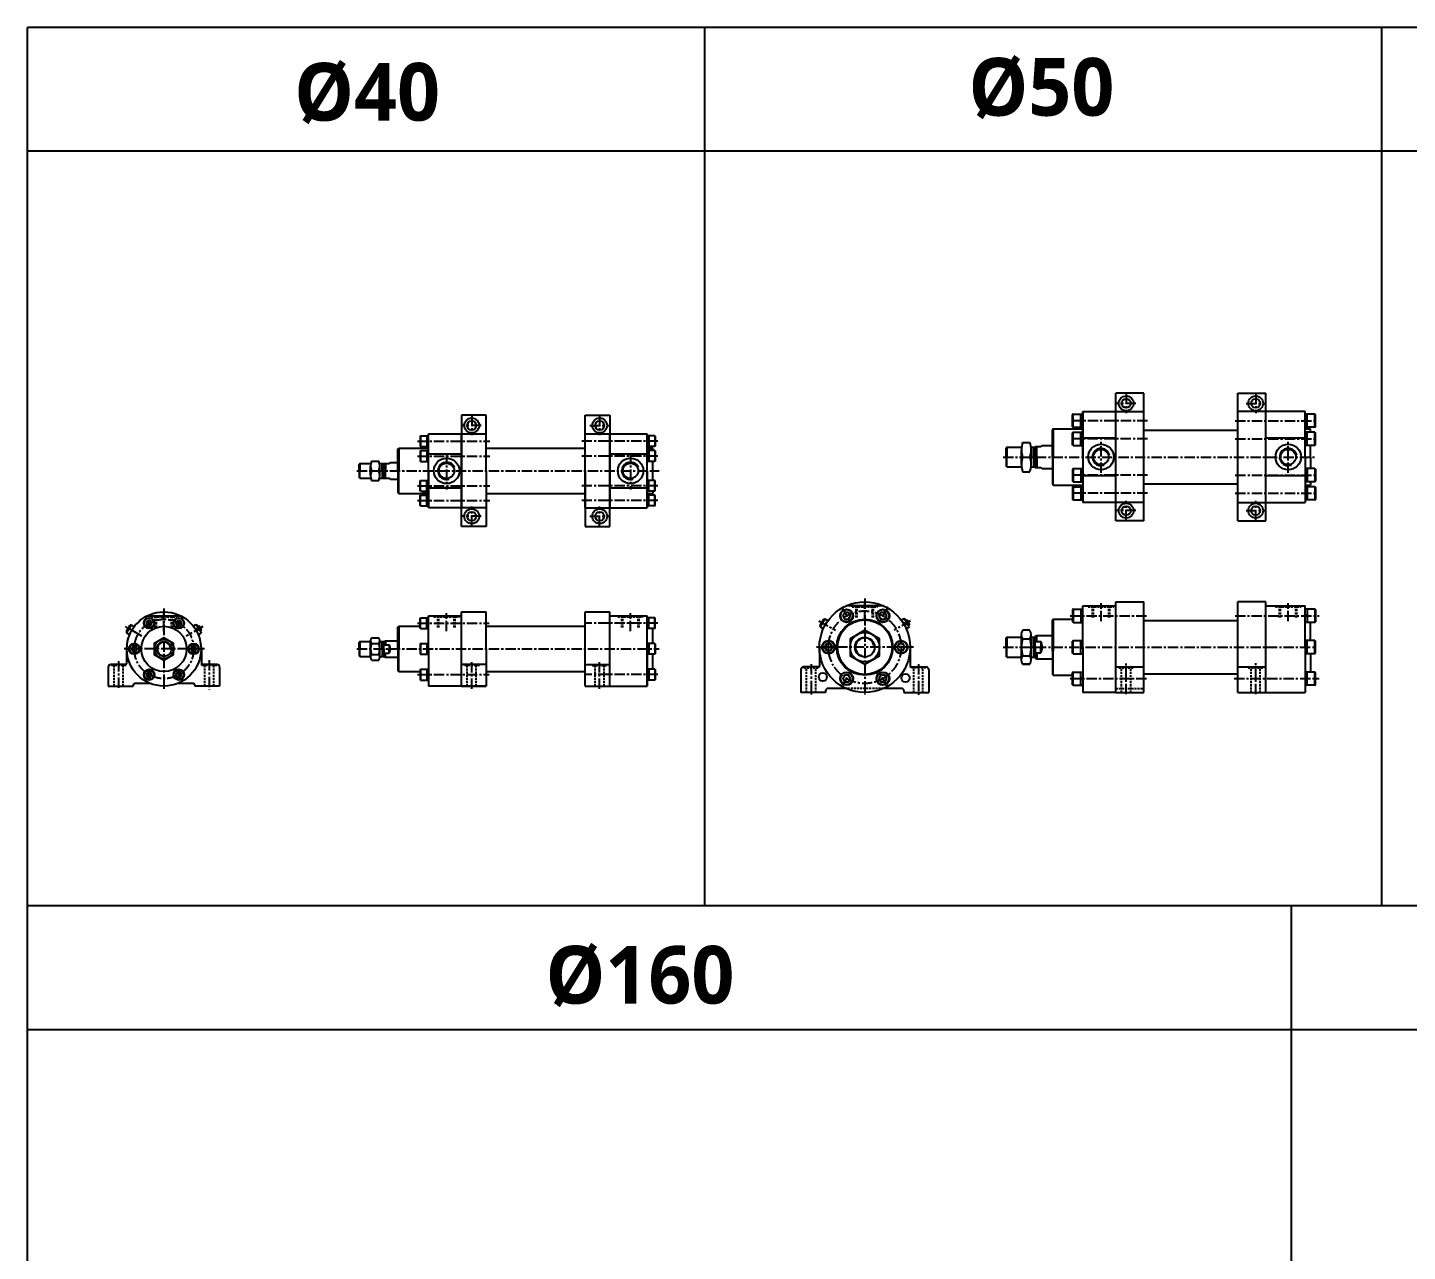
# Model space of a CAD drawing. Extents: x 0 to 8675, y 0 to 2968.
# Drawn here: x 0 to 1673, y 1484 to 2968 of the extents above; entities that cross this region are included whole.
import ezdxf

# ---------------------------------------------------------------- set-up
doc = ezdxf.new("R2010")
doc.units = 0
doc.header["$LTSCALE"] = 5
doc.header["$MEASUREMENT"] = 0
doc.header["$PDMODE"] = 34
doc.linetypes.add('CENTERX2', pattern=[4, 2.5, -0.5, 0.5, -0.5])
doc.linetypes.add('HIDDENX2', pattern=[0.75, 0.5, -0.25])
doc.layers.get('0').update_dxf_attribs({"linetype": 'CONTINUOUS'})
doc.layers.get('Defpoints').update_dxf_attribs({"linetype": 'CONTINUOUS'})
for name, color, linetype in [('CEN', 1, 'CENTERX2'), ('HID', 2, 'HIDDENX2'), ('ML', 3, 'CONTINUOUS'), ('테두리', 7, 'CONTINUOUS')]:
    doc.layers.add(name, color=color, linetype=linetype)
doc.styles.add('문자', font='romans.shx')

# ---------------------------------------------------------------- blocks, each defined once
blk = doc.blocks.new('A$C797528EE')
at = {"layer": 'CEN'}
blk.add_line((15.5, 0), (15.5, 21.8), dxfattribs=at)
at = {"layer": 'HID'}
for p, q in [((0, 17.5), (0, 18.5)), ((0, 17.5), (31, 17.5)), ((5, 4.5), (5, 17.5)), ((6.3, 4.5), (6.3, 17.5)), ((24.8, 4.5), (24.8, 17.5)), ((26, 4.5), (26, 17.5)), ((31, 17.5), (31, 18.5))]:
    blk.add_line(p, q, dxfattribs=at)

msp = doc.modelspace()

# ---------------------------------------------------------------- linework, layer by layer
for p, q in [((6960.8, 2967.8), (0, 2967.8)), ((0, 1902.7), (0, 2967.8)), ((821, 1902.7), (821, 2967.8)), ((1642, 1902.7), (1642, 2967.8)), ((6960.8, 2817.8), (0, 2817.8)), ((8674.5, 1902.7), (0, 1902.7)), ((0, 0), (0, 1902.7)), ((1532.4, 0), (1532.4, 1902.7)), ((8674.5, 1752.7), (0, 1752.7))]:
    msp.add_line(p, q)
at = {"layer": 'CEN'}
for p, q in [((1343.7, 2512.1), (1320.2, 2512.1)), ((1331.9, 2523.8), (1331.9, 2500.3)), ((1477.2, 2512.1), (1500.7, 2512.1)), ((1488.9, 2523.8), (1488.9, 2500.3)), ((538.5, 2496.9), (538.5, 2473.7)), ((693.5, 2496.9), (693.5, 2473.7)), ((550.1, 2485.3), (526.8, 2485.3)), ((681.8, 2485.3), (705.1, 2485.3)), ((1357.8, 2491.1), (1266, 2491.1)), ((1464.1, 2491.1), (1562.4, 2491.1)), ((472.7, 2466.3), (560.4, 2466.3)), ((764.2, 2466.3), (672, 2466.3)), ((1357.7, 2469.1), (1266, 2469.1)), ((1301.4, 2427.9), (1301.4, 2466)), ((1464.2, 2469.1), (1562.4, 2469.1)), ((1528.4, 2427.9), (1528.4, 2466)), ((472.7, 2448.3), (560.4, 2448.3)), ((508, 2451.8), (508, 2407.5)), ((764.2, 2448.3), (672, 2448.3)), ((731, 2451.8), (731, 2407.5)), ((1182.6, 2447.1), (1562.4, 2447.1)), ((399.3, 2430.3), (765.6, 2430.3)), ((472.7, 2412.3), (560.4, 2412.3)), ((764.2, 2412.3), (672, 2412.3)), ((1357.7, 2425.1), (1266, 2425.1)), ((1464.2, 2425.1), (1562.4, 2425.1)), ((472.7, 2394.3), (560.4, 2394.3)), ((764.2, 2394.3), (672, 2394.3)), ((1357.8, 2403.1), (1266, 2403.1)), ((1331.9, 2370.3), (1331.9, 2393.8)), ((1464.1, 2403.1), (1562.4, 2403.1)), ((1488.9, 2370.3), (1488.9, 2393.8)), ((538.5, 2363.7), (538.5, 2386.9)), ((693.5, 2363.7), (693.5, 2386.9)), ((1343.7, 2382.1), (1320.2, 2382.1)), ((1477.2, 2382.1), (1500.7, 2382.1)), ((550.1, 2375.3), (526.8, 2375.3)), ((681.8, 2375.3), (705.1, 2375.3)), ((1015, 2275.5), (1015, 2159.1)), ((165.3, 2263.5), (165.3, 2165.3)), ((987.5, 2264.1), (998.5, 2245.1)), ((1042.5, 2264.1), (1031.5, 2245.1)), ((152, 2237.5), (142.7, 2253.6)), ((165.3, 2235.9), (165.3, 2257.7)), ((178.7, 2237.5), (188, 2253.6)), ((472.7, 2245.6), (559.8, 2245.6)), ((508, 2235.9), (508, 2257.7)), ((764.2, 2245.6), (677.2, 2245.6)), ((731, 2235.9), (731, 2257.7)), ((1263.9, 2254.6), (1357.2, 2254.6)), ((1463.9, 2254.6), (1565.7, 2254.6)), ((138.4, 2230), (118.6, 2241.4)), ((214.4, 2214.4), (116.2, 2214.4)), ((138.7, 2214.4), (120, 2214.4)), ((192, 2214.4), (210.7, 2214.4)), ((399.3, 2214.4), (765.6, 2214.4)), ((1074.1, 2216.5), (955.9, 2216.5)), ((960, 2216.5), (982, 2216.5)), ((1070, 2216.5), (1048, 2216.5)), ((1182.6, 2216.5), (1562.4, 2216.5)), ((110.3, 2199.7), (110.3, 2165.3)), ((220.3, 2200.7), (220.3, 2165.3)), ((538.5, 2166), (538.5, 2199.5)), ((693.5, 2166), (693.5, 2199.5)), ((950, 2195.8), (950, 2159.1)), ((1080, 2195.8), (1080, 2158.9)), ((1331.9, 2159.4), (1331.9, 2197.3)), ((1488.9, 2159.6), (1488.9, 2197.3)), ((152, 2191.3), (142.7, 2175.1)), ((178.7, 2191.3), (188, 2175.1)), ((472.7, 2183.2), (559.8, 2183.2)), ((764.2, 2183.2), (677.2, 2183.2)), ((987.5, 2168.8), (998.5, 2187.9)), ((1042.5, 2168.8), (1031.5, 2187.9)), ((1263.9, 2178.4), (1357.2, 2178.4)), ((1462.7, 2178.4), (1565.7, 2178.4))]:
    msp.add_line(p, q, dxfattribs=at)
at = {"layer": 'CEN', "color": 1}
for p, q in [((959.3, 2248.6), (979.3, 2237.1)), ((1070.6, 2248.6), (1050.6, 2237.1)), ((212.3, 2241.5), (192.3, 2230))]:
    msp.add_line(p, q, dxfattribs=at)
at = {"layer": 'CEN'}
for centre, radius in [((1015, 2216.5), 44), ((165.3, 2214.4), 36)]:
    msp.add_circle(centre, radius, dxfattribs=at)
at = {"layer": 'Defpoints', "color": 0, "linetype": 'ByBlock'}
for p in [(1221.4, 2203.6), (693.5, 2166), (1331.9, 2159.4), (1488.9, 2159.6), (1331.9, 2157.4)]:
    msp.add_point(p, dxfattribs=at)
at = {"layer": 'HID'}
for p, q in [((149.8, 2253.4), (149.8, 2254.4)), ((149.8, 2253.4), (180.8, 2253.4)), ((154.8, 2240.4), (154.8, 2253.4)), ((156.1, 2240.4), (156.1, 2253.4)), ((174.6, 2240.4), (174.6, 2253.4)), ((175.8, 2240.4), (175.8, 2253.4)), ((180.8, 2253.4), (180.8, 2254.4)), ((492.5, 2253.4), (492.5, 2254.4)), ((492.5, 2253.4), (523.5, 2253.4)), ((497.5, 2240.4), (497.5, 2253.4)), ((498.7, 2240.4), (498.7, 2253.4)), ((517.2, 2240.4), (517.2, 2253.4)), ((518.5, 2240.4), (518.5, 2253.4)), ((523.5, 2253.4), (523.5, 2254.4)), ((715.5, 2253.4), (715.5, 2254.4)), ((715.5, 2253.4), (746.5, 2253.4)), ((720.5, 2240.4), (720.5, 2253.4)), ((721.7, 2240.4), (721.7, 2253.4)), ((740.2, 2240.4), (740.2, 2253.4)), ((741.5, 2240.4), (741.5, 2253.4)), ((746.5, 2253.4), (746.5, 2254.4)), ((101.3, 2194.4), (101.3, 2195.4)), ((119.3, 2194.4), (101.3, 2194.4)), ((104.8, 2169.4), (104.8, 2194.4)), ((115.8, 2169.4), (115.8, 2194.4)), ((119.3, 2194.4), (119.3, 2195.4)), ((211.3, 2194.4), (211.3, 2195.4)), ((229.3, 2194.4), (211.3, 2194.4)), ((214.8, 2169.4), (214.8, 2194.4)), ((225.8, 2169.4), (225.8, 2194.4)), ((229.3, 2194.4), (229.3, 2195.4)), ((529.5, 2194.4), (529.5, 2195.4)), ((547.5, 2194.4), (529.5, 2194.4)), ((533, 2169.4), (533, 2194.4)), ((544, 2169.4), (544, 2194.4)), ((547.5, 2194.4), (547.5, 2195.4)), ((684.5, 2194.4), (684.5, 2195.4)), ((684.5, 2194.4), (702.5, 2194.4)), ((688, 2169.4), (688, 2194.4)), ((699, 2169.4), (699, 2194.4)), ((702.5, 2194.4), (702.5, 2195.4)), ((941, 2191.5), (941, 2192.5)), ((941, 2191.5), (959, 2191.5)), ((944.5, 2161.5), (944.5, 2191.5)), ((955.5, 2161.5), (955.5, 2191.5)), ((959, 2191.5), (959, 2192.5)), ((1071, 2191.5), (1071, 2192.5)), ((1089, 2191.5), (1071, 2191.5)), ((1074.5, 2161.5), (1074.5, 2191.5)), ((1085.5, 2161.5), (1085.5, 2191.5)), ((1089, 2191.5), (1089, 2192.5)), ((1322.9, 2191.5), (1322.9, 2192.5)), ((1322.9, 2191.5), (1340.9, 2191.5)), ((1326.4, 2161.5), (1326.4, 2191.5)), ((1337.4, 2161.5), (1337.4, 2191.5)), ((1340.9, 2191.5), (1340.9, 2192.5)), ((1479.9, 2191.5), (1479.9, 2192.5)), ((1479.9, 2191.5), (1497.9, 2191.5)), ((1483.4, 2161.5), (1483.4, 2191.5)), ((1494.4, 2161.5), (1494.4, 2191.5)), ((1497.9, 2191.5), (1497.9, 2192.5)), ((1037.9, 2166.5), (992.1, 2166.5)), ((1319.4, 2166.5), (1353.4, 2166.5))]:
    msp.add_line(p, q, dxfattribs=at)
at = {"layer": 'ML'}
for p, q in [((1319.4, 2369.6), (1319.4, 2524.6)), ((1353.4, 2524.6), (1319.4, 2524.6)), ((1353.4, 2369.6), (1353.4, 2524.6)), ((1467.4, 2369.6), (1467.4, 2524.6)), ((1467.4, 2524.6), (1501.4, 2524.6)), ((1501.4, 2369.6), (1501.4, 2524.6)), ((526, 2497.8), (526, 2385.3)), ((556, 2497.8), (526, 2497.8)), ((556, 2430.3), (556, 2497.8)), ((676, 2430.3), (676, 2497.8)), ((676, 2497.8), (706, 2497.8)), ((706, 2497.8), (706, 2385.3)), ((1267.5, 2499.1), (1266.9, 2498.5)), ((1266.9, 2483.7), (1266.9, 2498.5)), ((1267.5, 2483.1), (1267.5, 2499.1)), ((1267.5, 2499.1), (1279.4, 2499.1)), ((1276.9, 2483.1), (1276.9, 2499.1)), ((1279.4, 2502.1), (1279.4, 2392.1)), ((1279.4, 2502.1), (1353.4, 2502.1)), ((1279.4, 2447.1), (1279.4, 2502.1)), ((1279.4, 2447.1), (1279.4, 2497.1)), ((1467.4, 2392.1), (1467.4, 2502.1)), ((1548.9, 2502.1), (1467.4, 2502.1)), ((1501.4, 2392.1), (1501.4, 2502.1)), ((1548.9, 2447.1), (1548.9, 2502.1)), ((1560.8, 2499.1), (1548.9, 2499.1)), ((1548.9, 2447.1), (1548.9, 2497.1)), ((1551.4, 2483.1), (1551.4, 2499.1)), ((1560.8, 2483.1), (1560.8, 2499.1)), ((1560.8, 2499.1), (1561.4, 2498.5)), ((1561.4, 2483.7), (1561.4, 2498.5)), ((1243.4, 2481.1), (1242.4, 2480.1)), ((1242.4, 2447.1), (1242.4, 2480.1)), ((1243.4, 2481.1), (1279.4, 2481.1)), ((1243.4, 2481.1), (1243.4, 2447.1)), ((1267.5, 2483.1), (1266.9, 2483.7)), ((1267.5, 2477.1), (1266.9, 2476.5)), ((1266.9, 2461.7), (1266.9, 2476.5)), ((1267.5, 2483.1), (1279.4, 2483.1)), ((1267.5, 2461.1), (1267.5, 2477.1)), ((1267.5, 2477.1), (1279.4, 2477.1)), ((1276.9, 2461.1), (1276.9, 2477.1)), ((1353.4, 2479.6), (1467.4, 2479.6)), ((1560.8, 2483.1), (1548.9, 2483.1)), ((1548.9, 2481.1), (1555.4, 2481.1)), ((1560.8, 2477.1), (1548.9, 2477.1)), ((1551.4, 2461.1), (1551.4, 2477.1)), ((1555.4, 2477.1), (1555.4, 2481.1)), ((1560.8, 2483.1), (1561.4, 2483.7)), ((1560.8, 2461.1), (1560.8, 2477.1)), ((1560.8, 2477.1), (1561.4, 2476.5)), ((1561.4, 2461.7), (1561.4, 2476.5)), ((476.5, 2472.8), (476, 2472.3)), ((476, 2472.3), (476, 2460.3)), ((476, 2460.3), (476.5, 2459.8)), ((476.5, 2472.8), (486, 2472.8)), ((476.5, 2472.8), (476.5, 2459.8)), ((476.5, 2459.8), (486, 2459.8)), ((484, 2472.8), (484, 2459.8)), ((486, 2430.3), (486, 2475.3)), ((486, 2475.3), (556, 2475.3)), ((486, 2385.3), (486, 2475.3)), ((486, 2430.3), (486, 2470.3)), ((526, 2362.8), (526, 2475.3)), ((556, 2430.3), (556, 2475.3)), ((676, 2385.3), (676, 2475.3)), ((676, 2475.3), (751, 2475.3)), ((676, 2430.3), (676, 2475.3)), ((706, 2385.3), (706, 2475.3)), ((706, 2362.8), (706, 2475.3)), ((751, 2385.3), (751, 2475.3)), ((760.5, 2472.8), (751, 2472.8)), ((751, 2430.3), (751, 2470.3)), ((760.5, 2459.8), (751, 2459.8)), ((753, 2472.8), (753, 2459.8)), ((760.5, 2472.8), (760.5, 2459.8)), ((760.5, 2472.8), (761, 2472.3)), ((761, 2460.3), (760.5, 2459.8)), ((761, 2472.3), (761, 2460.3)), ((1206.4, 2464.8), (1215.2, 2464.8)), ((1221.4, 2447.1), (1221.4, 2459.9)), ((1221.4, 2459.9), (1228.5, 2459.9)), ((1223.4, 2447.1), (1223.4, 2459.9)), ((1230.2, 2461.1), (1228.5, 2459.9)), ((1230.2, 2461.1), (1242.4, 2461.1)), ((1267.5, 2461.1), (1266.9, 2461.7)), ((1267.5, 2461.1), (1279.4, 2461.1)), ((1319.4, 2470), (1279.4, 2470)), ((1548.9, 2470), (1501.4, 2470)), ((1560.8, 2461.1), (1548.9, 2461.1)), ((1555.4, 2447.1), (1555.4, 2461.1)), ((1560.8, 2461.1), (1561.4, 2461.7)), ((449, 2456.8), (450, 2457.8)), ((449, 2430.3), (449, 2456.8)), ((450, 2457.8), (450, 2430.3)), ((450, 2457.8), (486, 2457.8)), ((476.5, 2454.8), (476, 2454.3)), ((476, 2454.3), (476, 2442.3)), ((476.5, 2454.8), (486, 2454.8)), ((476.5, 2454.8), (476.5, 2441.8)), ((486, 2457.8), (479, 2457.8)), ((484, 2454.8), (484, 2441.8)), ((486, 2450.9), (526, 2450.9)), ((556, 2457.8), (676, 2457.8)), ((706, 2450.9), (751, 2450.9)), ((751, 2457.8), (758, 2457.8)), ((760.5, 2454.8), (751, 2454.8)), ((753, 2454.8), (753, 2441.8)), ((758, 2454.8), (758, 2457.8)), ((760.5, 2454.8), (760.5, 2441.8)), ((760.5, 2454.8), (761, 2454.3)), ((761, 2454.3), (761, 2442.3)), ((1187.2, 2459.1), (1186.4, 2458.3)), ((1186.4, 2447.1), (1186.4, 2458.3)), ((1186.4, 2447.1), (1186.4, 2435.8)), ((1187.2, 2459.1), (1205, 2459.1)), ((1187.2, 2459.1), (1187.2, 2447.1)), ((1187.2, 2435.1), (1187.2, 2447.1)), ((1204.8, 2438.2), (1204.8, 2455.9)), ((1206.4, 2447.1), (1215.2, 2447.1)), ((1206.4, 2447.1), (1215.2, 2447.1)), ((1216.6, 2459.1), (1221.4, 2459.1)), ((1216.8, 2438.2), (1216.8, 2455.9)), ((1216.8, 2438.2), (1216.8, 2455.9)), ((1219.4, 2447.1), (1219.4, 2459.1)), ((1219.4, 2447.1), (1219.4, 2435.1)), ((1221.4, 2447.1), (1221.4, 2434.2)), ((1223.4, 2447.1), (1223.4, 2434.2)), ((1242.4, 2447.1), (1242.4, 2414.1)), ((1243.4, 2413.1), (1243.4, 2447.1)), ((1279.4, 2447.1), (1279.4, 2392.1)), ((1279.4, 2447.1), (1279.4, 2392.1)), ((1548.9, 2447.1), (1548.9, 2392.1)), ((1548.9, 2447.1), (1548.9, 2392.1)), ((1555.4, 2447.1), (1555.4, 2433.1)), ((402.7, 2439.3), (402, 2438.6)), ((402, 2430.3), (402, 2438.6)), ((402, 2430.3), (402, 2422.1)), ((402.7, 2439.3), (402.7, 2430.3)), ((402.7, 2439.3), (416.2, 2439.3)), ((402.7, 2421.3), (402.7, 2430.3)), ((415.9, 2424.5), (415.9, 2436.1)), ((416.9, 2442), (425.9, 2442)), ((416.9, 2430.3), (425.9, 2430.3)), ((426.6, 2439.3), (432, 2439.3)), ((426.9, 2424.5), (426.9, 2436.1)), ((430, 2430.3), (430, 2439.3)), ((430, 2430.3), (430, 2421.3)), ((432, 2430.3), (432, 2439.3)), ((432, 2439.3), (438.2, 2439.3)), ((432, 2430.3), (432, 2421.3)), ((433.9, 2439.3), (433.9, 2430.3)), ((433.9, 2421.3), (433.9, 2430.3)), ((439.8, 2440.3), (438.2, 2439.3)), ((439.8, 2440.3), (449, 2440.3)), ((449, 2430.3), (449, 2403.8)), ((450, 2402.8), (450, 2430.3)), ((476, 2442.3), (476.5, 2441.8)), ((476.5, 2441.8), (486, 2441.8)), ((486, 2430.3), (486, 2385.3)), ((486, 2430.3), (486, 2385.3)), ((556, 2430.3), (556, 2362.8)), ((676, 2430.3), (676, 2362.8)), ((760.5, 2441.8), (751, 2441.8)), ((751, 2430.3), (751, 2385.3)), ((758, 2418.8), (758, 2441.8)), ((761, 2442.3), (760.5, 2441.8)), ((1187.2, 2435.1), (1186.4, 2435.8)), ((1187.2, 2435.1), (1205, 2435.1)), ((1206.4, 2429.3), (1215.2, 2429.3)), ((1216.6, 2435.1), (1221.4, 2435.1)), ((1221.4, 2434.2), (1228.5, 2434.2)), ((1230.2, 2433.1), (1228.5, 2434.2)), ((1230.2, 2433.1), (1242.4, 2433.1)), ((1267.5, 2433.1), (1266.9, 2432.5)), ((1266.9, 2432.5), (1266.9, 2417.7)), ((1267.5, 2433.1), (1267.5, 2417.1)), ((1267.5, 2433.1), (1279.4, 2433.1)), ((1276.9, 2433.1), (1276.9, 2417.1)), ((1560.8, 2433.1), (1548.9, 2433.1)), ((1551.4, 2433.1), (1551.4, 2417.1)), ((1560.8, 2433.1), (1560.8, 2417.1)), ((1560.8, 2433.1), (1561.4, 2432.5)), ((1561.4, 2432.5), (1561.4, 2417.7)), ((402.7, 2421.3), (402, 2422.1)), ((402.7, 2421.3), (416.2, 2421.3)), ((416.9, 2418.6), (425.9, 2418.6)), ((426.6, 2421.3), (432, 2421.3)), ((432, 2421.3), (438.2, 2421.3)), ((439.8, 2420.3), (438.2, 2421.3)), ((439.8, 2420.3), (449, 2420.3)), ((476, 2418.3), (476.5, 2418.8)), ((476, 2406.3), (476, 2418.3)), ((476.5, 2418.8), (486, 2418.8)), ((476.5, 2405.8), (476.5, 2418.8)), ((484, 2405.8), (484, 2418.8)), ((486, 2409.7), (526, 2409.7)), ((706, 2409.7), (751, 2409.7)), ((760.5, 2418.8), (751, 2418.8)), ((753, 2405.8), (753, 2418.8)), ((760.5, 2405.8), (760.5, 2418.8)), ((761, 2418.3), (760.5, 2418.8)), ((761, 2406.3), (761, 2418.3)), ((1243.4, 2413.1), (1242.4, 2414.1)), ((1243.4, 2413.1), (1279.4, 2413.1)), ((1267.5, 2417.1), (1266.9, 2417.7)), ((1267.5, 2411.1), (1266.9, 2410.5)), ((1266.9, 2410.5), (1266.9, 2395.7)), ((1267.5, 2417.1), (1279.4, 2417.1)), ((1267.5, 2411.1), (1267.5, 2395.1)), ((1267.5, 2411.1), (1279.4, 2411.1)), ((1276.9, 2411.1), (1276.9, 2395.1)), ((1319.4, 2424.1), (1279.4, 2424.1)), ((1353.4, 2414.6), (1467.4, 2414.6)), ((1548.9, 2424.1), (1501.4, 2424.1)), ((1560.8, 2417.1), (1548.9, 2417.1)), ((1548.9, 2413.1), (1555.4, 2413.1)), ((1560.8, 2411.1), (1548.9, 2411.1)), ((1551.4, 2411.1), (1551.4, 2395.1)), ((1555.4, 2417.1), (1555.4, 2413.1)), ((1560.8, 2417.1), (1561.4, 2417.7)), ((1560.8, 2411.1), (1560.8, 2395.1)), ((1560.8, 2411.1), (1561.4, 2410.5)), ((1561.4, 2410.5), (1561.4, 2395.7)), ((449, 2403.8), (450, 2402.8)), ((450, 2402.8), (486, 2402.8)), ((476.5, 2405.8), (476, 2406.3)), ((476, 2400.3), (476.5, 2400.8)), ((476, 2388.3), (476, 2400.3)), ((476.5, 2405.8), (486, 2405.8)), ((476.5, 2400.8), (486, 2400.8)), ((476.5, 2387.8), (476.5, 2400.8)), ((479, 2405.6), (479, 2405.8)), ((486, 2402.8), (479, 2402.8)), ((484, 2387.8), (484, 2400.8)), ((556, 2402.8), (676, 2402.8)), ((760.5, 2405.8), (751, 2405.8)), ((751, 2402.8), (758, 2402.8)), ((760.5, 2400.8), (751, 2400.8)), ((753, 2387.8), (753, 2400.8)), ((758, 2405.6), (758, 2405.8)), ((758, 2405.8), (758, 2402.8)), ((760.5, 2405.8), (761, 2406.3)), ((760.5, 2387.8), (760.5, 2400.8)), ((761, 2400.3), (760.5, 2400.8)), ((761, 2388.3), (761, 2400.3)), ((1267.5, 2395.1), (1266.9, 2395.7)), ((1267.5, 2395.1), (1279.4, 2395.1)), ((1560.8, 2395.1), (1548.9, 2395.1)), ((1560.8, 2395.1), (1561.4, 2395.7)), ((476.5, 2387.8), (476, 2388.3)), ((476.5, 2387.8), (486, 2387.8)), ((556, 2385.3), (486, 2385.3)), ((676, 2385.3), (751, 2385.3)), ((760.5, 2387.8), (751, 2387.8)), ((760.5, 2387.8), (761, 2388.3)), ((1353.4, 2392.1), (1279.4, 2392.1)), ((1467.4, 2392.1), (1548.9, 2392.1)), ((556, 2362.8), (526, 2362.8)), ((676, 2362.8), (706, 2362.8)), ((1353.4, 2369.6), (1319.4, 2369.6)), ((1467.4, 2369.6), (1501.4, 2369.6)), ((526, 2169.4), (526, 2259.4)), ((526, 2259.4), (556, 2259.4)), ((556, 2214.4), (556, 2259.4)), ((676, 2169.4), (676, 2259.4)), ((676, 2259.4), (706, 2259.4)), ((706, 2169.4), (706, 2259.4)), ((1037.9, 2266.5), (992.1, 2266.5)), ((999.5, 2266.5), (1030.5, 2266.5)), ((1267.5, 2262.6), (1266.9, 2262)), ((1266.9, 2262), (1266.9, 2247.2)), ((1267.5, 2262.6), (1267.5, 2246.6)), ((1267.5, 2262.6), (1279.4, 2262.6)), ((1276.9, 2262.6), (1276.9, 2246.6)), ((1279.4, 2216.5), (1279.4, 2266.5)), ((1279.4, 2266.5), (1319.4, 2266.5)), ((1285.9, 2266.5), (1316.9, 2266.5)), ((1319.4, 2271.5), (1353.4, 2271.5)), ((1319.4, 2161.5), (1319.4, 2271.5)), ((1353.4, 2161.5), (1353.4, 2271.5)), ((1467.4, 2161.5), (1467.4, 2271.5)), ((1501.4, 2271.5), (1467.4, 2271.5)), ((1501.4, 2161.5), (1501.4, 2271.5)), ((1501.4, 2266.5), (1548.9, 2266.5)), ((1512.9, 2266.5), (1543.9, 2266.5)), ((1548.9, 2216.5), (1548.9, 2266.5)), ((1548.9, 2216.5), (1548.9, 2266.5)), ((1560.8, 2262.6), (1548.9, 2262.6)), ((1551.4, 2262.6), (1551.4, 2246.6)), ((1560.8, 2262.6), (1560.8, 2246.6)), ((1560.8, 2262.6), (1561.4, 2262)), ((1561.4, 2262), (1561.4, 2247.2)), ((119.8, 2235.5), (124.3, 2243.3)), ((125.6, 2243.6), (120.1, 2234.1)), ((124.3, 2243.3), (125.6, 2243.6)), ((125.6, 2243.6), (129.4, 2241.5)), ((144.7, 2254.4), (185.9, 2254.4)), ((203.9, 2243.6), (200.9, 2241.9)), ((204.1, 2243.5), (201.4, 2242)), ((205.3, 2243.2), (203.9, 2243.6)), ((210.3, 2234.6), (205.3, 2243.2)), ((207.6, 2242.2), (206.3, 2241.5)), ((210.6, 2237), (207.6, 2242.2)), ((208.2, 2242), (207.6, 2242.2)), ((210.7, 2237.7), (208.2, 2242)), ((449, 2240.9), (450, 2241.9)), ((450, 2241.9), (476, 2241.9)), ((450, 2241.9), (450, 2214.4)), ((476, 2251.6), (476.5, 2252.1)), ((476, 2239.6), (476, 2251.6)), ((476.5, 2239.1), (476.5, 2252.1)), ((476.5, 2252.1), (486, 2252.1)), ((484, 2239.1), (484, 2252.1)), ((486, 2245.6), (484, 2247.7)), ((486, 2243.7), (484, 2245.8)), ((486, 2214.4), (486, 2254.4)), ((486, 2254.4), (526, 2254.4)), ((556, 2241.9), (676, 2241.9)), ((706, 2254.4), (751, 2254.4)), ((751, 2169.4), (751, 2254.4)), ((751, 2214.4), (751, 2254.4)), ((760.5, 2252.1), (751, 2252.1)), ((751, 2245.6), (753, 2247.7)), ((751, 2243.7), (753, 2245.8)), ((753, 2239.1), (753, 2252.1)), ((760.5, 2239.1), (760.5, 2252.1)), ((761, 2251.6), (760.5, 2252.1)), ((761, 2239.6), (761, 2251.6)), ((960.8, 2242.6), (965.3, 2250.4)), ((960.8, 2242.6), (961.1, 2241.2)), ((966.6, 2250.7), (961.1, 2241.2)), ((965.3, 2250.4), (966.6, 2250.7)), ((966.6, 2250.7), (970.4, 2248.6)), ((1062.2, 2250.7), (1059.3, 2249)), ((1062.4, 2250.6), (1059.7, 2249.1)), ((1065.5, 2247), (1062, 2245)), ((1063.6, 2250.3), (1062.2, 2250.7)), ((1066.7, 2244.9), (1063.2, 2242.9)), ((1068.6, 2241.6), (1063.6, 2250.3)), ((1065.9, 2249.3), (1064.6, 2248.6)), ((1068.9, 2244.1), (1065.9, 2249.3)), ((1066.6, 2249.1), (1065.9, 2249.3)), ((1069.1, 2244.8), (1066.6, 2249.1)), ((1068.9, 2244.1), (1067.6, 2243.4)), ((1068.6, 2241.6), (1068.2, 2240.3)), ((1069.1, 2244.8), (1068.9, 2244.1)), ((1243.4, 2250.5), (1242.4, 2249.5)), ((1242.4, 2211.7), (1242.4, 2249.5)), ((1243.4, 2250.5), (1266.9, 2250.5)), ((1243.4, 2250.5), (1243.4, 2211.7)), ((1267.5, 2246.6), (1266.9, 2247.2)), ((1267.5, 2246.6), (1279.4, 2246.6)), ((1279.4, 2256.2), (1276.9, 2254)), ((1279.4, 2255), (1276.9, 2252.8)), ((1353.4, 2249), (1467.4, 2249)), ((1548.9, 2254.1), (1551.4, 2256.3)), ((1548.9, 2252.9), (1551.4, 2255.1)), ((1560.8, 2246.6), (1548.9, 2246.6)), ((1555.4, 2224.5), (1555.4, 2246.6)), ((1560.8, 2246.6), (1561.4, 2247.2)), ((119.8, 2235.5), (120.1, 2234.1)), ((120.1, 2234.1), (123.9, 2232)), ((207.2, 2239.9), (203.7, 2237.9)), ((208.4, 2237.9), (204.9, 2235.9)), ((209.9, 2233.3), (206.9, 2231.6)), ((209.9, 2233.2), (206.9, 2231.5)), ((210.6, 2237), (209.3, 2236.3)), ((210.3, 2234.6), (209.9, 2233.2)), ((210.7, 2237.7), (210.6, 2237)), ((416.9, 2227.9), (425.9, 2227.9)), ((449, 2214.4), (449, 2240.9)), ((476.5, 2239.1), (476, 2239.6)), ((476.5, 2239.1), (486, 2239.1)), ((760.5, 2239.1), (751, 2239.1)), ((758, 2220.9), (758, 2239.1)), ((760.5, 2239.1), (761, 2239.6)), ((961.1, 2241.2), (964.9, 2239)), ((1068.3, 2240.4), (1065.2, 2238.7)), ((1068.2, 2240.3), (1065.3, 2238.6)), ((1187.2, 2228.5), (1186.4, 2227.7)), ((1186.4, 2216.5), (1186.4, 2227.7)), ((1187.2, 2228.5), (1204.8, 2228.5)), ((1187.2, 2228.5), (1187.2, 2216.5)), ((1204.8, 2201.1), (1204.8, 2231.8)), ((1215.2, 2237), (1206.4, 2237)), ((1206.4, 2226.7), (1215.2, 2226.7)), ((1216.8, 2201.1), (1216.8, 2231.8)), ((1216.8, 2228.5), (1221.4, 2228.5)), ((1219.4, 2216.5), (1219.4, 2228.5)), ((1221.4, 2229.3), (1223.4, 2230.5)), ((1221.4, 2216.5), (1221.4, 2229.3)), ((1223.4, 2230.5), (1242.4, 2230.5)), ((1223.4, 2223.2), (1223.4, 2230.5)), ((120, 2214.4), (120, 2196.4)), ((210.7, 2214.4), (210.7, 2196.4)), ((402.7, 2223.4), (402, 2222.6)), ((402, 2214.4), (402, 2222.6)), ((402, 2214.4), (402, 2206.1)), ((402.7, 2223.4), (415.9, 2223.4)), ((402.7, 2223.4), (402.7, 2214.4)), ((402.7, 2205.4), (402.7, 2214.4)), ((415.9, 2204.3), (415.9, 2224.5)), ((416.9, 2221.1), (425.9, 2221.1)), ((426.9, 2204.3), (426.9, 2224.5)), ((426.9, 2204.3), (426.9, 2224.5)), ((426.9, 2223.4), (432, 2223.4)), ((430, 2214.4), (430, 2223.4)), ((430, 2214.4), (430, 2205.4)), ((432, 2223.4), (433.9, 2224.4)), ((432, 2214.4), (432, 2223.4)), ((432, 2219.3), (438.2, 2219.3)), ((432, 2214.4), (432, 2205.4)), ((432, 2209.4), (438.2, 2209.4)), ((433.9, 2224.4), (449, 2224.4)), ((433.9, 2224.4), (433.9, 2219.3)), ((433.9, 2204.4), (433.9, 2209.4)), ((438.2, 2219.3), (438.2, 2214.4)), ((438.2, 2209.4), (438.2, 2214.4)), ((449, 2214.4), (449, 2187.9)), ((450, 2186.9), (450, 2214.4)), ((476.5, 2220.9), (476, 2220.4)), ((476, 2220.4), (476, 2208.4)), ((476, 2208.4), (476.5, 2207.9)), ((476.5, 2220.9), (476.5, 2207.9)), ((476.5, 2220.9), (486, 2220.9)), ((484, 2220.9), (484, 2207.9)), ((486, 2216.2), (484, 2214.1)), ((486, 2214.3), (484, 2212.2)), ((486, 2214.4), (486, 2169.4)), ((556, 2214.4), (556, 2169.4)), ((760.5, 2220.9), (751, 2220.9)), ((751, 2216.2), (753, 2214.1)), ((751, 2214.4), (751, 2169.4)), ((751, 2214.3), (753, 2212.2)), ((753, 2220.9), (753, 2207.9)), ((760.5, 2220.9), (760.5, 2207.9)), ((760.5, 2220.9), (761, 2220.4)), ((761, 2208.4), (760.5, 2207.9)), ((761, 2220.4), (761, 2208.4)), ((960, 2216.5), (960, 2193.5)), ((1070, 2216.5), (1070, 2193.5)), ((1186.4, 2216.5), (1186.4, 2205.2)), ((1187.2, 2204.5), (1187.2, 2216.5)), ((1219.4, 2216.5), (1219.4, 2204.5)), ((1221.4, 2223.2), (1228.5, 2223.2)), ((1221.4, 2216.5), (1221.4, 2203.6)), ((1221.4, 2209.8), (1228.5, 2209.8)), ((1223.4, 2209.8), (1223.4, 2202.5)), ((1228.5, 2223.2), (1228.5, 2216.5)), ((1228.5, 2209.8), (1228.5, 2216.5)), ((1242.4, 2211.7), (1242.4, 2183.5)), ((1243.4, 2182.5), (1243.4, 2211.7)), ((1267.5, 2224.5), (1266.9, 2223.9)), ((1266.9, 2209.1), (1266.9, 2223.9)), ((1267.5, 2208.5), (1266.9, 2209.1)), ((1267.5, 2208.5), (1267.5, 2224.5)), ((1267.5, 2224.5), (1279.4, 2224.5)), ((1267.5, 2208.5), (1279.4, 2208.5)), ((1276.9, 2208.5), (1276.9, 2224.5)), ((1279.4, 2216), (1276.9, 2218.2)), ((1279.4, 2214.8), (1276.9, 2217)), ((1279.4, 2216.5), (1279.4, 2161.5)), ((1560.8, 2224.5), (1548.9, 2224.5)), ((1548.9, 2216), (1551.4, 2218.2)), ((1548.9, 2214.8), (1551.4, 2217)), ((1548.9, 2216.5), (1548.9, 2161.5)), ((1548.9, 2216.5), (1548.9, 2161.5)), ((1560.8, 2208.5), (1548.9, 2208.5)), ((1551.4, 2208.5), (1551.4, 2224.5)), ((1555.4, 2208.5), (1555.4, 2186.4)), ((1560.8, 2208.5), (1560.8, 2224.5)), ((1560.8, 2224.5), (1561.4, 2223.9)), ((1560.8, 2208.5), (1561.4, 2209.1)), ((1561.4, 2209.1), (1561.4, 2223.9)), ((97.8, 2192.4), (97.8, 2169.4)), ((119, 2195.4), (100.8, 2195.4)), ((229.8, 2195.4), (211.7, 2195.4)), ((232.8, 2192.4), (232.8, 2169.4)), ((402.7, 2205.4), (402, 2206.1)), ((402.7, 2205.4), (415.9, 2205.4)), ((416.9, 2207.6), (425.9, 2207.6)), ((416.9, 2200.9), (425.9, 2200.9)), ((426.9, 2205.4), (432, 2205.4)), ((432, 2205.4), (433.9, 2204.4)), ((433.9, 2204.4), (449, 2204.4)), ((476.5, 2207.9), (486, 2207.9)), ((556, 2195.4), (526, 2195.4)), ((676, 2195.4), (706, 2195.4)), ((760.5, 2207.9), (751, 2207.9)), ((758, 2189.7), (758, 2207.9)), ((959, 2192.5), (940.5, 2192.5)), ((1071, 2192.5), (1089.5, 2192.5)), ((1187.2, 2204.5), (1186.4, 2205.2)), ((1187.2, 2204.5), (1204.8, 2204.5)), ((1206.4, 2206.2), (1215.2, 2206.2)), ((1206.4, 2196), (1215.2, 2196)), ((1215.2, 2196), (1206.4, 2196)), ((1216.8, 2204.5), (1221.4, 2204.5)), ((1221.4, 2203.6), (1223.4, 2202.5)), ((1223.4, 2202.5), (1242.4, 2202.5)), ((1319.4, 2192.5), (1353.4, 2192.5)), ((1467.4, 2192.5), (1501.4, 2192.5)), ((449, 2187.9), (450, 2186.9)), ((450, 2186.9), (476, 2186.9)), ((476.5, 2189.7), (476, 2189.2)), ((476, 2189.2), (476, 2177.2)), ((476, 2177.2), (476.5, 2176.7)), ((476.5, 2189.7), (486, 2189.7)), ((476.5, 2189.7), (476.5, 2176.7)), ((476.5, 2176.7), (486, 2176.7)), ((484, 2189.7), (484, 2176.7)), ((486, 2185.1), (484, 2182.9)), ((486, 2183.2), (484, 2181)), ((556, 2186.9), (676, 2186.9)), ((760.5, 2189.7), (751, 2189.7)), ((751, 2185.1), (753, 2182.9)), ((751, 2183.2), (753, 2181)), ((760.5, 2176.7), (751, 2176.7)), ((753, 2189.7), (753, 2176.7)), ((760.5, 2189.7), (760.5, 2176.7)), ((760.5, 2189.7), (761, 2189.2)), ((761, 2177.2), (760.5, 2176.7)), ((761, 2189.2), (761, 2177.2)), ((937.5, 2189.5), (937.5, 2161.5)), ((1092.5, 2189.5), (1092.5, 2161.5)), ((1243.4, 2182.5), (1242.4, 2183.5)), ((1243.4, 2182.5), (1266.9, 2182.5)), ((1267.5, 2186.4), (1266.9, 2185.8)), ((1266.9, 2171), (1266.9, 2185.8)), ((1267.5, 2170.4), (1267.5, 2186.4)), ((1267.5, 2186.4), (1279.4, 2186.4)), ((1276.9, 2170.4), (1276.9, 2186.4)), ((1279.4, 2177.9), (1276.9, 2180.1)), ((1279.4, 2176.7), (1276.9, 2178.9)), ((1353.4, 2184), (1467.4, 2184)), ((1560.8, 2186.4), (1548.9, 2186.4)), ((1548.9, 2177.9), (1551.4, 2180.1)), ((1548.9, 2176.7), (1551.4, 2178.9)), ((1551.4, 2170.4), (1551.4, 2186.4)), ((1560.8, 2170.4), (1560.8, 2186.4)), ((1560.8, 2186.4), (1561.4, 2185.8)), ((1561.4, 2171), (1561.4, 2185.8)), ((97.8, 2169.4), (127.8, 2169.4)), ((127.8, 2170.4), (127.8, 2169.4)), ((149.2, 2172.4), (129.8, 2172.4)), ((200.8, 2172.4), (181.5, 2172.4)), ((202.8, 2170.4), (202.8, 2169.4)), ((232.8, 2169.4), (202.8, 2169.4)), ((556, 2169.4), (486, 2169.4)), ((526, 2169.4), (556, 2169.4)), ((676, 2169.4), (706, 2169.4)), ((706, 2169.4), (751, 2169.4)), ((967.5, 2161.5), (937.5, 2161.5)), ((967.5, 2163.5), (967.5, 2161.5)), ((992.1, 2166.5), (970.5, 2166.5)), ((1059.5, 2166.5), (1037.9, 2166.5)), ((1062.5, 2163.5), (1062.5, 2161.5)), ((1062.5, 2161.5), (1092.5, 2161.5)), ((1267.5, 2170.4), (1266.9, 2171)), ((1267.5, 2170.4), (1279.4, 2170.4)), ((1319.4, 2161.5), (1279.4, 2161.5)), ((1319.4, 2161.5), (1353.4, 2161.5)), ((1467.4, 2161.5), (1501.4, 2161.5)), ((1467.4, 2161.5), (1548.9, 2161.5)), ((1560.8, 2170.4), (1548.9, 2170.4)), ((1560.8, 2170.4), (1561.4, 2171))]:
    msp.add_line(p, q, dxfattribs=at)
for points in [[(990.6, 2258.7), (988.2, 2254.6), (990.6, 2250.5), (995.4, 2250.5), (997.7, 2254.6), (995.4, 2258.7)], [(1039.4, 2258.7), (1034.6, 2258.7), (1032.2, 2254.6), (1034.6, 2250.5), (1039.4, 2250.5), (1041.7, 2254.6)], [(145.6, 2248.6), (143.8, 2245.6), (145.6, 2242.5), (149.1, 2242.5), (150.8, 2245.6), (149.1, 2248.6)], [(185.1, 2248.6), (181.6, 2248.6), (179.8, 2245.6), (181.6, 2242.5), (185.1, 2242.5), (186.8, 2245.6)], [(165.3, 2227.9), (153.6, 2221.1), (153.6, 2207.6), (165.3, 2200.9), (177, 2207.6), (177, 2221.1)], [(1015, 2237), (997.2, 2226.7), (997.2, 2206.2), (1015, 2196), (1032.7, 2206.2), (1032.7, 2226.7)], [(125.8, 2214.4), (127.6, 2211.4), (131.1, 2211.4), (132.8, 2214.4), (131.1, 2217.4), (127.6, 2217.4)], [(204.8, 2214.4), (203.1, 2217.4), (199.6, 2217.4), (197.8, 2214.4), (199.6, 2211.4), (203.1, 2211.4)], [(966.2, 2216.5), (968.6, 2212.4), (973.4, 2212.4), (975.7, 2216.5), (973.4, 2220.6), (968.6, 2220.6)], [(1063.7, 2216.5), (1061.4, 2220.6), (1056.6, 2220.6), (1054.2, 2216.5), (1056.6, 2212.4), (1061.4, 2212.4)], [(145.6, 2180.2), (149.1, 2180.2), (150.8, 2183.2), (149.1, 2186.2), (145.6, 2186.2), (143.8, 2183.2)], [(185.1, 2180.2), (186.8, 2183.2), (185.1, 2186.2), (181.6, 2186.2), (179.8, 2183.2), (181.6, 2180.2)], [(990.6, 2174.3), (995.4, 2174.3), (997.7, 2178.4), (995.4, 2182.5), (990.6, 2182.5), (988.2, 2178.4)], [(1039.4, 2174.3), (1041.7, 2178.4), (1039.4, 2182.5), (1034.6, 2182.5), (1032.2, 2178.4), (1034.6, 2174.3)]]:
    msp.add_lwpolyline(points, close=True, dxfattribs=at)
for centre, radius in [((1331.9, 2512.1), 9), ((1331.9, 2512.1), 5.5), ((1488.9, 2512.1), 9), ((1488.9, 2512.1), 5.5), ((538.5, 2485.3), 9), ((693.5, 2485.3), 9), ((538.5, 2485.3), 5.5), ((693.5, 2485.3), 5.5), ((1301.4, 2447.1), 15.5), ((1528.4, 2447.1), 15.5), ((508, 2430.3), 15.5), ((731, 2430.3), 15.5), ((1301.4, 2447.1), 9.25), ((1528.4, 2447.1), 9.25), ((508, 2430.3), 9.25), ((731, 2430.3), 9.25), ((538.5, 2375.3), 9), ((538.5, 2375.3), 5.5), ((693.5, 2375.3), 9), ((693.5, 2375.3), 5.5), ((1331.9, 2382.1), 9), ((1331.9, 2382.1), 5.5), ((1488.9, 2382.1), 9), ((1488.9, 2382.1), 5.5), ((165.3, 2214.4), 45), ((1015, 2216.5), 55), ((993, 2254.6), 8), ((993, 2254.6), 7.4), ((1037, 2254.6), 8), ((1037, 2254.6), 7.4), ((165.3, 2214.4), 27.5), ((147.3, 2245.6), 6.5), ((147.3, 2245.6), 6), ((183.3, 2245.6), 6.5), ((183.3, 2245.6), 6), ((1015, 2216.5), 34), ((1015, 2216.5), 33), ((165.3, 2214.4), 11.7), ((1015, 2216.5), 17.8), ((1015, 2216.5), 12), ((129.3, 2214.4), 6.5), ((129.3, 2214.4), 6), ((165.3, 2214.4), 9), ((201.3, 2214.4), 6.5), ((201.3, 2214.4), 6), ((971, 2216.5), 8), ((971, 2216.5), 7.4), ((1059, 2216.5), 8), ((1059, 2216.5), 7.4), ((147.3, 2183.2), 6.5), ((147.3, 2183.2), 6), ((183.3, 2183.2), 6.5), ((183.3, 2183.2), 6), ((993, 2178.4), 8), ((993, 2178.4), 7.4), ((1037, 2178.4), 8), ((1037, 2178.4), 7.4)]:
    msp.add_circle(centre, radius, dxfattribs=at)
at = {"layer": 'ML', "color": 3}
for centre in [(964.1, 2180.4), (1064.4, 2179.1)]:
    msp.add_circle(centre, 5, dxfattribs=at)
at = {"layer": 'ML'}
for centre, radius, start, end in [((1230.2, 2455.9), 25.4, 159.5726, 200.4274), ((1191.4, 2455.9), 25.4, 339.5726, 20.4274), ((1230.2, 2438.2), 25.4, 159.5726, 200.4274), ((1191.4, 2438.2), 25.4, 339.5726, 20.4274), ((433.5, 2436.1), 17.6, 160.5851, 199.4149), ((433.5, 2424.5), 17.6, 160.5851, 199.4149), ((409.3, 2436.1), 17.6, 340.5851, 19.4149), ((409.3, 2424.5), 17.6, 340.5851, 19.4149), ((422.1, 2224.5), 6.2, 146.9913, 213.0087), ((420.7, 2224.5), 6.2, 326.9913, 33.0087), ((1213.8, 2231.8), 9.01, 145.343, 214.657), ((1238.5, 2216.5), 33.7, 162.266, 197.734), ((1207.8, 2231.8), 9.01, 325.343, 34.657), ((1183.2, 2216.5), 33.7, 342.266, 17.734), ((439.2, 2214.4), 23.3, 163.1461, 196.8539), ((403.6, 2214.4), 23.3, 343.1461, 16.8539), ((431.3, 2214.4), 8.49, 0, 35.6967), ((431.3, 2214.4), 8.49, 324.3033, 0), ((1216.1, 2216.5), 14.1, 0, 28.2971), ((1216.1, 2216.5), 14.1, 331.7029, 0), ((100.8, 2192.4), 3, 90, 180), ((119, 2196.4), 1, 270, 0), ((211.7, 2196.4), 1, 180, 270), ((229.8, 2192.4), 3, 0, 90), ((422.1, 2204.3), 6.2, 146.9913, 213.0087), ((420.7, 2204.3), 6.2, 326.9913, 33.0087), ((940.5, 2189.5), 3, 90, 180), ((959, 2193.5), 1, 270, 0), ((1071, 2193.5), 1, 180, 270), ((1089.5, 2189.5), 3, 0, 90), ((1213.8, 2201.1), 9.01, 145.343, 214.657), ((1207.8, 2201.1), 9.01, 325.343, 34.657), ((129.8, 2170.4), 2, 90, 180), ((200.8, 2170.4), 2, 0, 90), ((970.5, 2163.5), 3, 90, 180), ((1059.5, 2163.5), 3, 0, 90)]:
    msp.add_arc(centre, radius, start, end, dxfattribs=at)
at = {"layer": 'ML', "color": 2}
msp.add_arc((165.3, 2214.4), 8.25, 13.1224, 283.264, dxfattribs=at)
at = {"layer": '테두리'}
for centre, radius, start, end in [((1301.4, 2447.1), 10.5, 11.2877, 292.0506), ((1528.4, 2447.1), 10.5, 11.2877, 292.0506), ((508, 2430.3), 10.5, 23.4848, 288.3161), ((731, 2430.3), 10.5, 23.4848, 288.3161), ((1015, 2216.5), 11.2, 8.6555, 275.3378)]:
    msp.add_arc(centre, radius, start, end, dxfattribs=at)

# ---------------------------------------------------------------- block references
at = {"layer": 'ML'}
for p in [(999.5, 2248), (1285.9, 2248), (1512.9, 2248)]:
    msp.add_blockref('A$C797528EE', p, dxfattribs=at)

# ---------------------------------------------------------------- texts
at = {"char_height": 70, "attachment_point": 1, "style": '문자'}
for s, insert in [('{\\fMalgun Gothic|b1|i0|c129|p50;%%C40}', (323.2, 2924.9)), ('{\\fMalgun Gothic|b1|i0|c129|p50;%%C50}', (1140.7, 2930.9)), ('{\\fMalgun Gothic|b1|i0|c129|p50;%%C160}', (627.9, 1854.3))]:
    msp.add_mtext_dynamic_manual_height_columns(s, width=124.533, gutter_width=16, heights=[-75.6], dxfattribs=dict(at, insert=insert))

doc.saveas('drawing.dxf')
